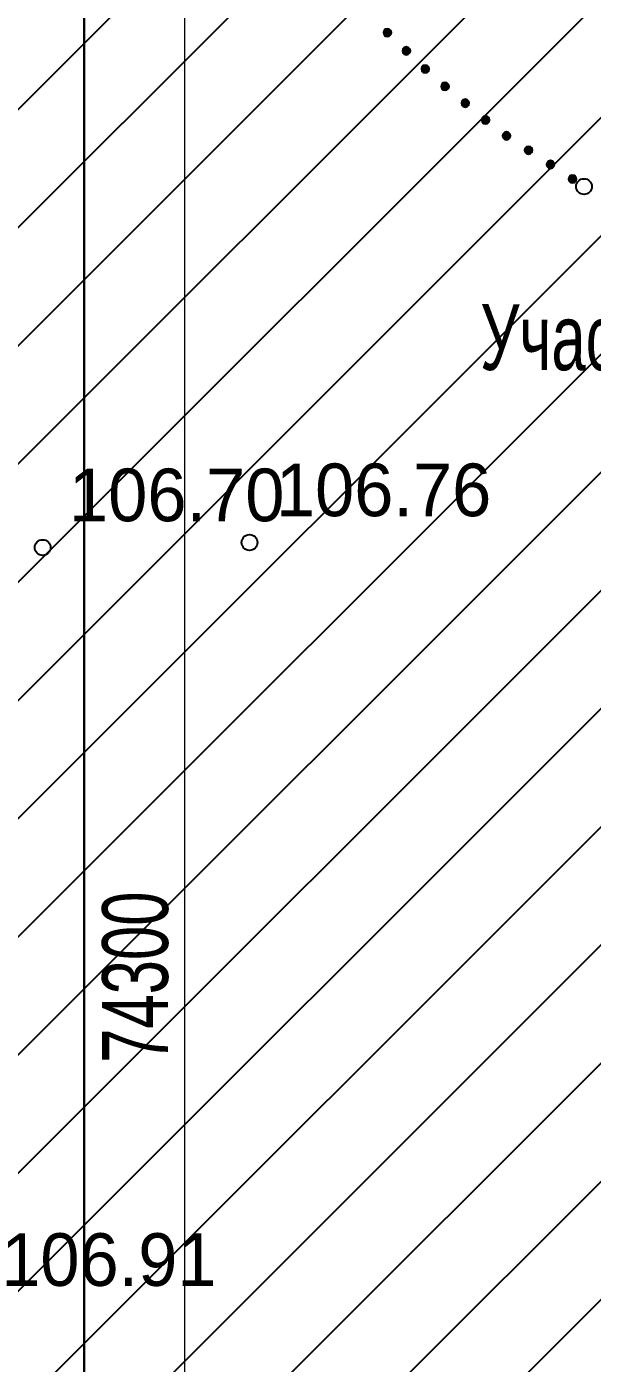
# Model space of a CAD drawing. Header units: millimetres. Extents: x 172667 to 1873135, y -274708 to 168495.
# Drawn here: x 1816278 to 1827015, y 38899 to 64288 of the extents above; entities that cross this region are included whole.
import ezdxf
from ezdxf.enums import TextEntityAlignment as Align

# ---------------------------------------------------------------- set-up
doc = ezdxf.new("R2010")
doc.units = ezdxf.units.MM
doc.linetypes.add('ADSK_Линия сетки', pattern=[25, 20, -2.5, 0, -2.5])
doc.layers.add('_ТОПО', color=253, linetype='Continuous')
doc.layers.add('SC007', color=7, linetype='Continuous')
doc.layers.add('Оси', color=10, linetype='Continuous', lineweight=0)
doc.styles.add('F2', font='', dxfattribs={"height": 0.000909972})
doc.styles.add('размеры', font='', dxfattribs={"width": 0.7})
doc.styles.get('F2').set_extended_font_data('D431')
doc.styles.get('размеры').set_extended_font_data('T-FLEX Type A')
doc.dimstyles.new('SPDS 500', dxfattribs={"dimscale": 500, "dimtxt": 2.5, "dimasz": 2, "dimexe": 1.25, "dimexo": 0, "dimtad": 1, "dimdec": 0, "dimtxsty": 'размеры', "dimblk": 'ARCHTICK', "dimcen": 2.5, "dimdle": 2, "dimclrd": 256, "dimclre": 256, "dimclrt": 1, "dimaunit": 1, "dimadec": 0, "dimazin": 2, "dimtfac": 0.75, "dimtdec": 0, "dimtix": 1, "dimtmove": 1, "dimatfit": 3, "dimfxl": 1.25, "dimtolj": 1, "dimlwd": 20, "dimlwe": 20, "dimarcsym": 0})

# ---------------------------------------------------------------- blocks, each defined once
blk = doc.blocks.new('SYMBOL2060001')
at = {"layer": 'SC007'}
blk.add_circle((0, 0), 0.15, dxfattribs=at)
blk = doc.blocks.new('_ArchTick')
at = {"color": 0, "linetype": 'ByBlock', "const_width": 0.15}
blk.add_lwpolyline([(-0.5, -0.5), (0.5, 0.5)], dxfattribs=at)
blk = doc.blocks.new('*D278')
at = {"linetype": 'Continuous', "lineweight": 20, "transparency": 16777216}
for p, q in [((1819281, 8102), (1819281, 84363)), ((1814573, 83363), (1819906, 83363)), ((1814573, 9102), (1819906, 9102))]:
    blk.add_line(p, q, dxfattribs=at)
at = {"layer": 'Defpoints', "color": 0, "transparency": 16777216}
for p in [(1814573, 83363, 3738), (1819281, 83363), (1814573, 9102, 3738)]:
    blk.add_point(p, dxfattribs=at)
at = {"lineweight": 20, "transparency": 16777216, "xscale": 1000, "yscale": 1000, "zscale": 1000}
for p, rotation in [((1819281, 83363), 90), ((1819281, 9102), 270)]:
    blk.add_blockref('_ArchTick', p, dxfattribs=dict(at, rotation=rotation))
at = {"color": 1, "transparency": 16777216, "insert": (1818343, 46233), "char_height": 1250, "attachment_point": 5, "rotation": 90, "style": 'размеры'}
blk.add_mtext('\\A1;74300', dxfattribs=at)

msp = doc.modelspace()

# ---------------------------------------------------------------- hatches: boundary and pattern name
h = msp.add_hatch()
h.set_pattern_fill('ANSI31', color=30, scale=500)
h.paths.add_polyline_path([(1815477.8, 83886.2), (1850035.1, 83412.2), (1849138.2, 7719.4), (1815477.8, 8078.9)])
at = {"layer": '_ТОПО', "linetype": 'ByBlock', "lineweight": -2}
for points in [[(1823126.2, 64100.1), (1823161.2, 64110.1), (1823191.2, 64140.1), (1823201.2, 64175.1), (1823191.2, 64215.1), (1823161.2, 64240.1), (1823126.2, 64250.1), (1823086.2, 64240.1), (1823061.2, 64215.1), (1823051.2, 64175.1), (1823061.2, 64140.1), (1823086.2, 64110.1)], [(1823486.2, 63755.1), (1823521.2, 63765.1), (1823551.2, 63790.1), (1823561.2, 63830.1), (1823551.2, 63865.1), (1823521.2, 63895.1), (1823486.2, 63905.1), (1823446.2, 63895.1), (1823421.2, 63865.1), (1823411.2, 63830.1), (1823421.2, 63790.1), (1823446.2, 63765.1)], [(1823846.2, 63410.1), (1823881.2, 63420.1), (1823911.2, 63445.1), (1823921.2, 63485.1), (1823911.2, 63520.1), (1823881.2, 63550.1), (1823846.2, 63560.1), (1823806.2, 63550.1), (1823781.2, 63520.1), (1823771.2, 63485.1), (1823781.2, 63445.1), (1823806.2, 63420.1)], [(1824221.2, 63080.1), (1824256.2, 63090.1), (1824286.2, 63115.1), (1824296.2, 63155.1), (1824286.2, 63190.1), (1824256.2, 63220.1), (1824221.2, 63230.1), (1824181.2, 63220.1), (1824156.2, 63190.1), (1824146.2, 63155.1), (1824156.2, 63115.1), (1824181.2, 63090.1)], [(1824606.2, 62760.1), (1824641.2, 62770.1), (1824671.2, 62800.1), (1824681.2, 62835.1), (1824671.2, 62870.1), (1824641.2, 62900.1), (1824606.2, 62910.1), (1824566.2, 62900.1), (1824541.2, 62870.1), (1824531.2, 62835.1), (1824541.2, 62800.1), (1824566.2, 62770.1)], [(1824991.2, 62440.1), (1825026.2, 62450.1), (1825056.2, 62480.1), (1825066.2, 62515.1), (1825056.2, 62555.1), (1825026.2, 62580.1), (1824991.2, 62590.1), (1824951.2, 62580.1), (1824926.2, 62555.1), (1824916.2, 62515.1), (1824926.2, 62480.1), (1824951.2, 62450.1)], [(1825386.2, 62140.1), (1825426.2, 62150.1), (1825451.2, 62180.1), (1825461.2, 62215.1), (1825451.2, 62255.1), (1825426.2, 62280.1), (1825386.2, 62290.1), (1825351.2, 62280.1), (1825321.2, 62255.1), (1825311.2, 62215.1), (1825321.2, 62180.1), (1825351.2, 62150.1)], [(1825806.2, 61865.1), (1825841.2, 61880.1), (1825871.2, 61905.1), (1825881.2, 61940.1), (1825871.2, 61980.1), (1825841.2, 62005.1), (1825806.2, 62015.1), (1825766.2, 62005.1), (1825741.2, 61980.1), (1825731.2, 61940.1), (1825741.2, 61905.1), (1825766.2, 61880.1)], [(1826221.2, 61595.1), (1826261.2, 61605.1), (1826286.2, 61630.1), (1826296.2, 61670.1), (1826286.2, 61705.1), (1826261.2, 61735.1), (1826221.2, 61745.1), (1826186.2, 61735.1), (1826156.2, 61705.1), (1826146.2, 61670.1), (1826156.2, 61630.1), (1826186.2, 61605.1)], [(1826641.2, 61320.1), (1826676.2, 61330.1), (1826706.2, 61355.1), (1826716.2, 61395.1), (1826706.2, 61430.1), (1826676.2, 61460.1), (1826641.2, 61470.1), (1826601.2, 61460.1), (1826576.2, 61430.1), (1826566.2, 61395.1), (1826576.2, 61355.1), (1826601.2, 61330.1)]]:
    msp.add_hatch(color=8, dxfattribs=at).paths.add_polyline_path(points)

# ---------------------------------------------------------------- linework, layer by layer
at = {"lineweight": 30, "elevation": 3738.5}
msp.add_lwpolyline([(1840615.2, 75499), (1817365.2, 75499), (1817365.2, 15249), (1840615.2, 15249)], close=True, dxfattribs=at)
at = {"layer": '_ТОПО', "color": 8, "linetype": 'ByBlock', "lineweight": -2, "elevation": 107334, "flags": 128}
for points in [[(1823126.2, 64100.1), (1823161.2, 64110.1), (1823191.2, 64140.1), (1823201.2, 64175.1), (1823191.2, 64215.1), (1823161.2, 64240.1), (1823126.2, 64250.1), (1823086.2, 64240.1), (1823061.2, 64215.1), (1823051.2, 64175.1), (1823061.2, 64140.1), (1823086.2, 64110.1), (1823126.2, 64100.1)], [(1823126.2, 64100.1), (1823161.2, 64110.1), (1823191.2, 64140.1), (1823201.2, 64175.1), (1823191.2, 64215.1), (1823161.2, 64240.1), (1823126.2, 64250.1), (1823086.2, 64240.1), (1823061.2, 64215.1), (1823051.2, 64175.1), (1823061.2, 64140.1), (1823086.2, 64110.1), (1823126.2, 64100.1)], [(1823486.2, 63755.1), (1823521.2, 63765.1), (1823551.2, 63790.1), (1823561.2, 63830.1), (1823551.2, 63865.1), (1823521.2, 63895.1), (1823486.2, 63905.1), (1823446.2, 63895.1), (1823421.2, 63865.1), (1823411.2, 63830.1), (1823421.2, 63790.1), (1823446.2, 63765.1), (1823486.2, 63755.1)], [(1823486.2, 63755.1), (1823521.2, 63765.1), (1823551.2, 63790.1), (1823561.2, 63830.1), (1823551.2, 63865.1), (1823521.2, 63895.1), (1823486.2, 63905.1), (1823446.2, 63895.1), (1823421.2, 63865.1), (1823411.2, 63830.1), (1823421.2, 63790.1), (1823446.2, 63765.1), (1823486.2, 63755.1)], [(1823846.2, 63410.1), (1823881.2, 63420.1), (1823911.2, 63445.1), (1823921.2, 63485.1), (1823911.2, 63520.1), (1823881.2, 63550.1), (1823846.2, 63560.1), (1823806.2, 63550.1), (1823781.2, 63520.1), (1823771.2, 63485.1), (1823781.2, 63445.1), (1823806.2, 63420.1), (1823846.2, 63410.1)], [(1823846.2, 63410.1), (1823881.2, 63420.1), (1823911.2, 63445.1), (1823921.2, 63485.1), (1823911.2, 63520.1), (1823881.2, 63550.1), (1823846.2, 63560.1), (1823806.2, 63550.1), (1823781.2, 63520.1), (1823771.2, 63485.1), (1823781.2, 63445.1), (1823806.2, 63420.1), (1823846.2, 63410.1)], [(1824221.2, 63080.1), (1824256.2, 63090.1), (1824286.2, 63115.1), (1824296.2, 63155.1), (1824286.2, 63190.1), (1824256.2, 63220.1), (1824221.2, 63230.1), (1824181.2, 63220.1), (1824156.2, 63190.1), (1824146.2, 63155.1), (1824156.2, 63115.1), (1824181.2, 63090.1), (1824221.2, 63080.1)], [(1824221.2, 63080.1), (1824256.2, 63090.1), (1824286.2, 63115.1), (1824296.2, 63155.1), (1824286.2, 63190.1), (1824256.2, 63220.1), (1824221.2, 63230.1), (1824181.2, 63220.1), (1824156.2, 63190.1), (1824146.2, 63155.1), (1824156.2, 63115.1), (1824181.2, 63090.1), (1824221.2, 63080.1)], [(1824606.2, 62760.1), (1824641.2, 62770.1), (1824671.2, 62800.1), (1824681.2, 62835.1), (1824671.2, 62870.1), (1824641.2, 62900.1), (1824606.2, 62910.1), (1824566.2, 62900.1), (1824541.2, 62870.1), (1824531.2, 62835.1), (1824541.2, 62800.1), (1824566.2, 62770.1), (1824606.2, 62760.1)], [(1824606.2, 62760.1), (1824641.2, 62770.1), (1824671.2, 62800.1), (1824681.2, 62835.1), (1824671.2, 62870.1), (1824641.2, 62900.1), (1824606.2, 62910.1), (1824566.2, 62900.1), (1824541.2, 62870.1), (1824531.2, 62835.1), (1824541.2, 62800.1), (1824566.2, 62770.1), (1824606.2, 62760.1)], [(1824991.2, 62440.1), (1825026.2, 62450.1), (1825056.2, 62480.1), (1825066.2, 62515.1), (1825056.2, 62555.1), (1825026.2, 62580.1), (1824991.2, 62590.1), (1824951.2, 62580.1), (1824926.2, 62555.1), (1824916.2, 62515.1), (1824926.2, 62480.1), (1824951.2, 62450.1), (1824991.2, 62440.1)], [(1824991.2, 62440.1), (1825026.2, 62450.1), (1825056.2, 62480.1), (1825066.2, 62515.1), (1825056.2, 62555.1), (1825026.2, 62580.1), (1824991.2, 62590.1), (1824951.2, 62580.1), (1824926.2, 62555.1), (1824916.2, 62515.1), (1824926.2, 62480.1), (1824951.2, 62450.1), (1824991.2, 62440.1)], [(1825386.2, 62140.1), (1825426.2, 62150.1), (1825451.2, 62180.1), (1825461.2, 62215.1), (1825451.2, 62255.1), (1825426.2, 62280.1), (1825386.2, 62290.1), (1825351.2, 62280.1), (1825321.2, 62255.1), (1825311.2, 62215.1), (1825321.2, 62180.1), (1825351.2, 62150.1), (1825386.2, 62140.1)], [(1825386.2, 62140.1), (1825426.2, 62150.1), (1825451.2, 62180.1), (1825461.2, 62215.1), (1825451.2, 62255.1), (1825426.2, 62280.1), (1825386.2, 62290.1), (1825351.2, 62280.1), (1825321.2, 62255.1), (1825311.2, 62215.1), (1825321.2, 62180.1), (1825351.2, 62150.1), (1825386.2, 62140.1)], [(1825806.2, 61865.1), (1825841.2, 61880.1), (1825871.2, 61905.1), (1825881.2, 61940.1), (1825871.2, 61980.1), (1825841.2, 62005.1), (1825806.2, 62015.1), (1825766.2, 62005.1), (1825741.2, 61980.1), (1825731.2, 61940.1), (1825741.2, 61905.1), (1825766.2, 61880.1), (1825806.2, 61865.1)], [(1825806.2, 61865.1), (1825841.2, 61880.1), (1825871.2, 61905.1), (1825881.2, 61940.1), (1825871.2, 61980.1), (1825841.2, 62005.1), (1825806.2, 62015.1), (1825766.2, 62005.1), (1825741.2, 61980.1), (1825731.2, 61940.1), (1825741.2, 61905.1), (1825766.2, 61880.1), (1825806.2, 61865.1)], [(1826221.2, 61595.1), (1826261.2, 61605.1), (1826286.2, 61630.1), (1826296.2, 61670.1), (1826286.2, 61705.1), (1826261.2, 61735.1), (1826221.2, 61745.1), (1826186.2, 61735.1), (1826156.2, 61705.1), (1826146.2, 61670.1), (1826156.2, 61630.1), (1826186.2, 61605.1), (1826221.2, 61595.1)], [(1826221.2, 61595.1), (1826261.2, 61605.1), (1826286.2, 61630.1), (1826296.2, 61670.1), (1826286.2, 61705.1), (1826261.2, 61735.1), (1826221.2, 61745.1), (1826186.2, 61735.1), (1826156.2, 61705.1), (1826146.2, 61670.1), (1826156.2, 61630.1), (1826186.2, 61605.1), (1826221.2, 61595.1)], [(1826641.2, 61320.1), (1826676.2, 61330.1), (1826706.2, 61355.1), (1826716.2, 61395.1), (1826706.2, 61430.1), (1826676.2, 61460.1), (1826641.2, 61470.1), (1826601.2, 61460.1), (1826576.2, 61430.1), (1826566.2, 61395.1), (1826576.2, 61355.1), (1826601.2, 61330.1), (1826641.2, 61320.1)], [(1826641.2, 61320.1), (1826676.2, 61330.1), (1826706.2, 61355.1), (1826716.2, 61395.1), (1826706.2, 61430.1), (1826676.2, 61460.1), (1826641.2, 61470.1), (1826601.2, 61460.1), (1826576.2, 61430.1), (1826566.2, 61395.1), (1826576.2, 61355.1), (1826601.2, 61330.1), (1826641.2, 61320.1)]]:
    msp.add_lwpolyline(points, close=True, dxfattribs=at)
at = {"layer": 'Оси', "linetype": 'ADSK_Линия сетки'}
msp.add_line((1817365.2, 139.4, 3738.5), (1817365.2, 77148.6, 3738.5), dxfattribs=at)

# ---------------------------------------------------------------- block references
at = {"layer": '_ТОПО', "color": 8, "linetype": 'ByBlock', "lineweight": -2, "xscale": 1000, "yscale": 1000, "zscale": 1000}
for p in [(1826859.2, 61251.1, 106879), (1820508.2, 54490.1, 106756), (1816580.2, 54394.1, 106701)]:
    msp.add_blockref('SYMBOL2060001', p, dxfattribs=at)

# ---------------------------------------------------------------- texts
at = {"color": 1, "linetype": 'Continuous', "lineweight": 0, "insert": (1824889, 59018.4, -107296.5), "char_height": 1250, "attachment_point": 1, "rotation": 359.82054, "style": 'размеры'}
msp.add_mtext_dynamic_manual_height_columns('Участок 2-й очереди строительства', width=22420.414, gutter_width=5000, heights=[0], dxfattribs=at)
at = {"layer": '_ТОПО', "color": 8, "linetype": 'ByBlock', "lineweight": -2, "style": 'F2'}
for s, p in [('106.70', (1817080.2, 55394.1, 106701)), ('106.76', (1821008.2, 55490.1, 106756)), ('106.91', (1815792.2, 40869.1, 106911))]:
    msp.add_text(s, height=1000, dxfattribs=at).set_placement(p, align=Align.MIDDLE_LEFT)

# ---------------------------------------------------------------- dimensions: what is measured, and where the dimension line sits
dim = msp.add_linear_dim(base=(1819280.6, 83363.2), p1=(1814573.1, 9102, 3738.5), p2=(1814573.1, 83363.2, 3738.5), angle=90, text='74300', dimstyle='SPDS 500')
dim.commit()
dim.dimension.update_dxf_attribs({"geometry": '*D278', "text_midpoint": (1818343.1, 46232.6)})

doc.saveas('drawing.dxf')
